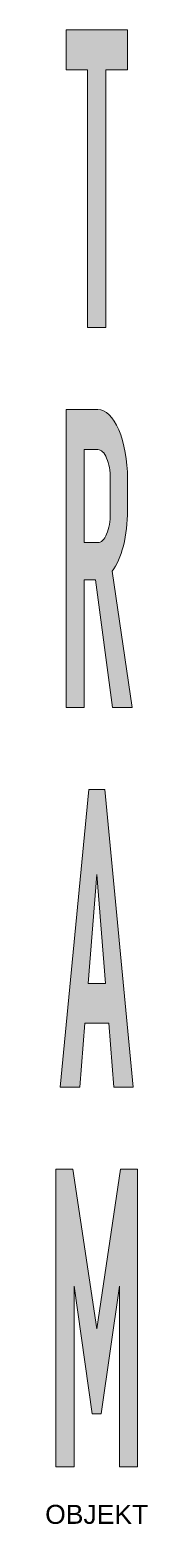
# Model space of a CAD drawing. Header units: metres. Extents: x -0.7 to 0.7, y -0.8 to 18.9.
import ezdxf
from ezdxf.enums import TextEntityAlignment as Align

# ---------------------------------------------------------------- set-up
doc = ezdxf.new("R2010")
doc.units = ezdxf.units.M
doc.layers.get('Defpoints').update_dxf_attribs({"color": 140, "lineweight": 5})
doc.styles.get("Standard").update_dxf_attribs({"font": 'arial.ttf'})

msp = doc.modelspace()

# ---------------------------------------------------------------- hatches: boundary and pattern name
at = {"lineweight": 0}
h = msp.add_hatch(color=0, dxfattribs=at)
h.dxf.hatch_style = 1
h.paths.add_polyline_path([(-0.119, 15.006), (0.121, 15.006), (0.121, 18.402), (0.407, 18.402), (0.407, 18.928), (-0.404, 18.928), (-0.404, 18.402), (-0.119, 18.402)])
h = msp.add_hatch(color=0, dxfattribs=at)
h.dxf.hatch_style = 1
edge = h.paths.add_edge_path()
edge.add_line((0.21, 10.004), (0.466, 10.004))
edge.add_line((0.466, 10.004), (0.205, 11.797))
edge.add_spline(control_points=[(0.205, 11.797), (0.265, 11.878), (0.316, 11.992), (0.352, 12.132)], knot_values=[0, 0, 0, 0, 1, 1, 1, 1], degree=3, periodic=0)
edge.add_arc((-1.483, 12.585), 1.889, 346.1309, 360.2665)
edge.add_line((0.407, 12.594), (0.407, 13.015))
edge.add_spline(control_points=[(0.407, 13.015), (0.407, 13.256), (0.364, 13.487), (0.292, 13.659)], knot_values=[0, 0, 0, 0, 1, 1, 1, 1], degree=3, periodic=0)
edge.add_spline(control_points=[(0.292, 13.659), (0.218, 13.828), (0.119, 13.926), (0.015, 13.926)], knot_values=[0, 0, 0, 0, 1, 1, 1, 1], degree=3, periodic=0)
edge.add_line((0.015, 13.926), (-0.404, 13.926))
edge.add_line((-0.404, 13.926), (-0.404, 10.004))
edge.add_line((-0.404, 10.004), (-0.165, 10.004))
edge.add_line((-0.165, 10.004), (-0.165, 11.685))
edge.add_line((-0.165, 11.685), (-0.015, 11.685))
edge.add_line((-0.015, 11.685), (0.21, 10.004))
edge = h.paths.add_edge_path(flags=16)
edge.add_line((-0.165, 12.174), (-0.165, 13.4))
edge.add_line((-0.165, 13.4), (0.025, 13.4))
edge.add_spline(control_points=[(0.015, 13.4), (0.059, 13.4), (0.102, 13.36), (0.131, 13.286)], knot_values=[0, 0, 0, 0, 1, 1, 1, 1], degree=3, periodic=0)
edge.add_spline(control_points=[(0.131, 13.286), (0.163, 13.214), (0.18, 13.117), (0.18, 13.015)], knot_values=[0, 0, 0, 0, 1, 1, 1, 1], degree=3, periodic=0)
edge.add_line((0.18, 13.015), (0.18, 12.56))
edge.add_spline(control_points=[(0.18, 12.56), (0.18, 12.458), (0.163, 12.359), (0.131, 12.287)], knot_values=[0, 0, 0, 0, 1, 1, 1, 1], degree=3, periodic=0)
edge.add_spline(control_points=[(0.131, 12.287), (0.102, 12.215), (0.059, 12.174), (0.015, 12.174)], knot_values=[0, 0, 0, 0, 1, 1, 1, 1], degree=3, periodic=0)
edge.add_line((0.015, 12.174), (-0.165, 12.174))
h = msp.add_hatch(color=0, dxfattribs=at)
h.dxf.hatch_style = 1
h.paths.add_polyline_path([(0.159, 5.843), (0.227, 5.002), (0.481, 5.002), (0.106, 8.924), (-0.104, 8.924), (-0.481, 5.002), (-0.224, 5.002), (-0.157, 5.843)])
h.paths.add_polyline_path([(-0.114, 6.368), (0, 7.804), (0.116, 6.368)], flags=16)
h = msp.add_hatch(color=0, dxfattribs=at)
h.dxf.hatch_style = 1
h.paths.add_polyline_path([(0.54, 3.922), (0.316, 3.922), (0, 1.819), (-0.316, 3.922), (-0.54, 3.922), (-0.54, 0), (-0.299, 0), (-0.299, 2.38), (-0.059, 0.699), (0.061, 0.699), (0.301, 2.38), (0.301, 0), (0.54, 0)])

# ---------------------------------------------------------------- linework, layer by layer
at = {"color": 0, "lineweight": 0}
for points in [[(-0.119, 15.006), (-0.119, 18.402), (-0.404, 18.402), (-0.404, 18.928), (0.407, 18.928), (0.407, 18.402), (0.121, 18.402), (0.121, 15.006), (-0.119, 15.006)], [(0.18, 13.015), (0.18, 12.56), (0.18, 13.015)], [(0.407, 13.015), (0.407, 12.594), (0.407, 13.015)], [(0.015, 12.174), (-0.165, 12.174), (0.015, 12.174)], [(-0.481, 5.002), (-0.104, 8.924), (0.106, 8.924), (0.481, 5.002), (0.227, 5.002), (0.159, 5.843), (-0.157, 5.843), (-0.224, 5.002), (-0.481, 5.002)], [(-0.114, 6.368), (0, 7.804), (0.116, 6.368), (-0.114, 6.368)], [(-0.54, 0), (-0.54, 3.922), (-0.316, 3.922), (0, 1.819), (0.316, 3.922), (0.54, 3.922), (0.54, 0), (0.301, 0), (0.301, 2.38), (0.061, 0.699), (-0.059, 0.699), (-0.299, 2.38), (-0.299, 0), (-0.54, 0)]]:
    msp.add_lwpolyline(points, close=True, dxfattribs=at)
for points in [[(-0.404, 10.004), (-0.404, 13.926), (0.015, 13.926)], [(-0.165, 12.174), (-0.165, 13.4), (0.015, 13.4)], [(0.205, 11.797), (0.466, 10.004), (0.21, 10.004), (-0.015, 11.685), (-0.165, 11.685), (-0.165, 10.004), (-0.404, 10.004)]]:
    msp.add_lwpolyline(points, dxfattribs=at)
msp.add_lwpolyline([(0.352, 12.132, 0.061757), (0.407, 12.594)], format="xyb", dxfattribs=at)
for points in [[(0.015, 13.926), (0.119, 13.926), (0.218, 13.828), (0.292, 13.659)], [(0.292, 13.659), (0.364, 13.487), (0.407, 13.256), (0.407, 13.015)], [(0.015, 13.4), (0.059, 13.4), (0.102, 13.36), (0.131, 13.286)], [(0.131, 13.286), (0.163, 13.214), (0.18, 13.117), (0.18, 13.015)], [(0.18, 12.56), (0.18, 12.458), (0.163, 12.359), (0.131, 12.287)], [(0.131, 12.287), (0.102, 12.215), (0.059, 12.174), (0.015, 12.174)], [(0.352, 12.132), (0.316, 11.992), (0.265, 11.878), (0.205, 11.797)]]:
    msp.add_open_spline(points, degree=3, dxfattribs=at)

# ---------------------------------------------------------------- texts
at = {"layer": 'Defpoints'}
msp.add_attdef('OBJEKT', text='650-56', height=0.25, dxfattribs=at).set_placement((0, -0.5), align=Align.TOP_CENTER)

doc.saveas('drawing.dxf')
